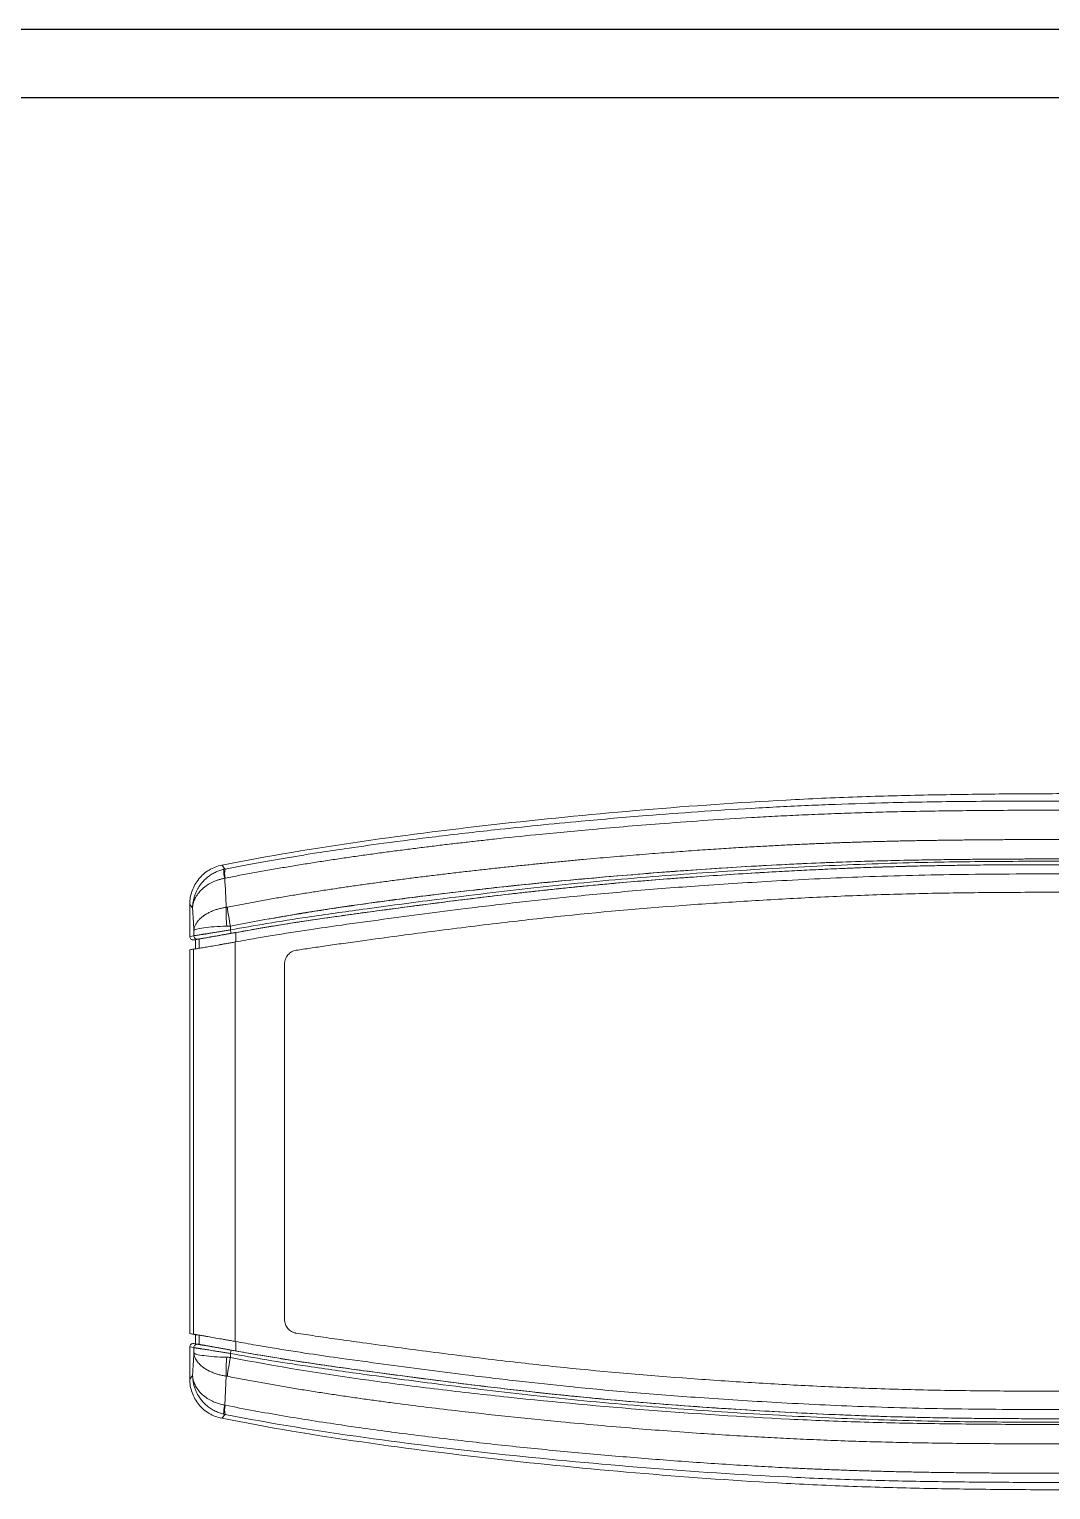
# Model space of a CAD drawing. Header units: inches. Extents: x 2021 to 3023, y 1089 to 1338.
# Drawn here: x 2610.7 to 2699.5, y 1210.6 to 1337.7 of the extents above; entities that cross this region are included whole.
import ezdxf

# ---------------------------------------------------------------- set-up
doc = ezdxf.new("R2010")
doc.units = ezdxf.units.IN

msp = doc.modelspace()

# ---------------------------------------------------------------- linework, layer by layer
for p, q in [((2402.035, 1337.69), (2754.445, 1337.69)), ((2411.154, 1331.757), (2748.512, 1331.757))]:
    msp.add_line(p, q)
at = {"color": 7, "linetype": 'Continuous', "lineweight": 15}
for p, q in [((2624.643, 1261.548), (2624.891, 1261.236)), ((2624.643, 1261.548), (2624.643, 1258.755)), ((2628.179, 1259.323), (2628.179, 1259.662)), ((2624.643, 1258.755), (2625.001, 1258.813)), ((2625.001, 1259.271), (2625.001, 1258.813)), ((2625.474, 1258.538), (2625.146, 1258.484)), ((2625.146, 1258.484), (2625.146, 1257.674)), ((2625.474, 1258.538), (2625.474, 1257.727)), ((2628.605, 1223.515), (2628.605, 1258.276)), ((2628.651, 1259.097), (2628.651, 1258.284)), ((2624.643, 1257.596), (2624.643, 1224.195)), ((2624.975, 1257.647), (2624.975, 1224.144)), ((2632.893, 1225.427), (2632.893, 1256.364)), ((2625.146, 1223.307), (2625.146, 1224.117)), ((2625.474, 1224.064), (2625.474, 1223.253)), ((2624.643, 1223.036), (2624.643, 1220.243)), ((2624.643, 1223.036), (2625.001, 1222.978)), ((2625.001, 1222.978), (2625.001, 1222.521)), ((2625.146, 1223.307), (2625.264, 1223.288)), ((2625.348, 1223.274), (2625.474, 1223.253)), ((2628.651, 1223.507), (2628.651, 1222.694)), ((2628.179, 1222.129), (2628.179, 1222.469)), ((2624.891, 1220.555), (2624.643, 1220.243)), ((2627.69, 1217.973), (2627.826, 1220.501)), ((2627.441, 1216.834), (2627.711, 1217.168))]:
    msp.add_line(p, q, dxfattribs=at)
at = {"color": 7, "linetype": 'Continuous', "lineweight": 15, "flags": 128}
msp.add_lwpolyline([(2627.724, 1263.825), (2627.707, 1263.821), (2627.69, 1263.818)], dxfattribs=at)
at = {"color": 7, "linetype": 'Continuous', "lineweight": 15}
for centre, radius, start, end in [((2631.091, 1264.641), 3.5, 180.71847, 193.60159), ((2629.869, 1264.26), 2.188, 170.44008, 191.46301), ((2638.672, 1260.727), 10.861, 177.02723, 185.69553), ((2649.392, 1263.9), 21.632, 186.89405, 191.29766), ((2625.301, 1258.813), 0.3, 179.97646, 279.29507), ((2629.063, 1259.403), 0.887, 185.19018, 205.04768), ((2625.301, 1222.978), 0.3, 80.70493, 180.02354), ((2629.063, 1222.388), 0.887, 154.95232, 174.80982), ((2638.672, 1221.064), 10.861, 174.30447, 182.97277), ((2649.392, 1217.891), 21.632, 168.70234, 173.10595), ((2631.091, 1217.15), 3.5, 166.39841, 179.28153), ((2629.869, 1217.531), 2.188, 168.53699, 189.55992)]:
    msp.add_arc(centre, radius, start, end, dxfattribs=at)
for points, knots in [([(2725.915, 1270.339), (2721.814, 1270.625), (2717.707, 1270.85), (2709.481, 1271.123), (2705.361, 1271.175), (2699.185, 1271.18), (2697.126, 1271.17), (2693.008, 1271.131), (2690.948, 1271.103), (2686.83, 1271.022), (2684.771, 1270.968), (2680.652, 1270.822), (2678.593, 1270.731), (2672.416, 1270.404), (2668.301, 1270.115), (2660.084, 1269.424), (2655.98, 1269.027), (2647.784, 1268.117), (2643.694, 1267.606), (2635.543, 1266.432), (2631.481, 1265.762), (2627.441, 1264.957)], [0, 0, 0, 0, 0.125, 0.125, 0.25, 0.25, 0.3125, 0.3125, 0.375, 0.375, 0.4375, 0.4375, 0.5, 0.5, 0.625, 0.625, 0.75, 0.75, 0.875, 0.875, 1, 1, 1, 1]), ([(2627.711, 1264.623), (2628.098, 1264.699), (2628.896, 1264.853), (2630.128, 1265.082), (2631.429, 1265.315), (2632.795, 1265.55), (2634.222, 1265.786), (2635.985, 1266.066), (2638.424, 1266.433), (2641.864, 1266.913), (2646.231, 1267.47), (2651.953, 1268.128), (2658.077, 1268.739), (2663.969, 1269.245), (2668.917, 1269.617), (2673.608, 1269.915), (2677.596, 1270.118), (2681.554, 1270.279), (2686.127, 1270.421), (2691.104, 1270.496), (2695.787, 1270.533), (2699.787, 1270.542), (2704.292, 1270.522), (2709.077, 1270.449), (2713.625, 1270.316), (2717.341, 1270.153), (2720.44, 1269.982), (2723.153, 1269.812), (2725.007, 1269.677), (2725.959, 1269.608)], [0, 0, 0, 0, 0.0120156, 0.0247764, 0.0382325, 0.0523345, 0.0670478, 0.0823448, 0.1067787, 0.1422602, 0.1882843, 0.2409744, 0.3177563, 0.3756825, 0.4209468, 0.4686922, 0.518598, 0.5423201, 0.5890678, 0.6576244, 0.6935521, 0.7313121, 0.7791379, 0.8304347, 0.8767093, 0.9173853, 0.9434956, 0.971005, 1, 1, 1, 1]), ([(2627.724, 1263.825), (2628.154, 1263.909), (2629.014, 1264.076), (2630.306, 1264.315), (2631.599, 1264.546), (2632.894, 1264.768), (2634.191, 1264.983), (2635.488, 1265.19), (2636.787, 1265.389), (2638.087, 1265.583), (2639.389, 1265.769), (2640.691, 1265.951), (2641.994, 1266.126), (2643.299, 1266.297), (2644.603, 1266.462), (2645.909, 1266.624), (2647.215, 1266.781), (2648.521, 1266.933), (2649.829, 1267.081), (2651.895, 1267.309), (2655.164, 1267.651), (2660.087, 1268.117), (2666.353, 1268.64), (2671.652, 1268.999), (2675.565, 1269.213), (2677.676, 1269.317), (2679.895, 1269.412), (2682.222, 1269.498), (2684.656, 1269.571), (2687.197, 1269.63), (2689.846, 1269.674), (2692.602, 1269.706), (2695.466, 1269.729), (2698.437, 1269.738), (2701.516, 1269.735), (2704.701, 1269.712), (2707.991, 1269.664), (2711.385, 1269.584), (2714.884, 1269.463), (2718.485, 1269.294), (2722.191, 1269.077), (2724.695, 1268.897), (2725.965, 1268.806)], [0, 0, 0, 0, 0.0133551, 0.026712, 0.0400709, 0.0534308, 0.0667915, 0.0801535, 0.0935167, 0.1068816, 0.1202478, 0.1336147, 0.1469824, 0.1603503, 0.1737163, 0.187081, 0.2004458, 0.2138114, 0.2271756, 0.2405389, 0.2771345, 0.3273173, 0.3910948, 0.4684685, 0.4888055, 0.5102251, 0.5327271, 0.5563116, 0.5809788, 0.6067279, 0.6335594, 0.6614745, 0.6904748, 0.7205621, 0.7517408, 0.7840017, 0.8173314, 0.851726, 0.8871841, 0.9237048, 0.9613074, 1, 1, 1, 1]), ([(2627.916, 1261.303), (2628.329, 1261.384), (2629.153, 1261.545), (2630.387, 1261.774), (2631.615, 1261.995), (2632.836, 1262.207), (2634.052, 1262.409), (2635.263, 1262.604), (2636.471, 1262.792), (2637.679, 1262.974), (2638.888, 1263.15), (2640.102, 1263.321), (2641.323, 1263.488), (2642.553, 1263.652), (2643.797, 1263.813), (2645.057, 1263.971), (2646.332, 1264.127), (2647.619, 1264.281), (2648.915, 1264.431), (2650.212, 1264.576), (2651.502, 1264.718), (2652.778, 1264.853), (2654.036, 1264.983), (2655.275, 1265.108), (2656.494, 1265.227), (2657.696, 1265.341), (2658.881, 1265.45), (2660.051, 1265.555), (2661.209, 1265.657), (2662.352, 1265.754), (2663.48, 1265.847), (2664.59, 1265.936), (2665.678, 1266.021), (2666.74, 1266.101), (2667.772, 1266.177), (2668.769, 1266.247), (2669.727, 1266.313), (2670.644, 1266.373), (2671.52, 1266.429), (2672.356, 1266.481), (2673.156, 1266.528), (2673.924, 1266.572), (2674.663, 1266.613), (2675.377, 1266.651), (2676.069, 1266.686), (2676.743, 1266.72), (2677.402, 1266.751), (2678.05, 1266.781), (2678.689, 1266.809), (2679.322, 1266.836), (2679.951, 1266.862), (2680.575, 1266.886), (2681.196, 1266.909), (2681.814, 1266.931), (2682.428, 1266.952), (2683.038, 1266.971), (2683.643, 1266.989), (2684.243, 1267.006), (2684.838, 1267.022), (2685.43, 1267.037), (2686.017, 1267.051), (2686.599, 1267.064), (2687.178, 1267.076), (2687.752, 1267.087), (2688.323, 1267.097), (2688.89, 1267.106), (2689.455, 1267.115), (2690.02, 1267.123), (2690.584, 1267.13), (2691.15, 1267.138), (2691.718, 1267.144), (2692.29, 1267.15), (2692.866, 1267.156), (2693.448, 1267.161), (2694.036, 1267.166), (2694.631, 1267.17), (2695.234, 1267.174), (2695.846, 1267.177), (2696.467, 1267.18), (2697.097, 1267.182), (2697.738, 1267.184), (2698.39, 1267.185), (2699.053, 1267.185), (2699.726, 1267.185), (2700.41, 1267.184), (2701.104, 1267.182), (2701.807, 1267.179), (2702.521, 1267.175), (2703.244, 1267.17), (2703.977, 1267.164), (2704.72, 1267.157), (2705.473, 1267.148), (2706.235, 1267.138), (2707.005, 1267.126), (2707.781, 1267.112), (2708.561, 1267.097), (2709.345, 1267.08), (2710.13, 1267.061), (2710.913, 1267.041), (2711.694, 1267.018), (2712.47, 1266.994), (2713.239, 1266.968), (2713.999, 1266.94), (2714.749, 1266.911), (2715.489, 1266.88), (2716.218, 1266.848), (2716.936, 1266.814), (2717.644, 1266.779), (2718.341, 1266.743), (2719.028, 1266.706), (2719.705, 1266.668), (2720.373, 1266.63), (2721.03, 1266.59), (2721.678, 1266.55), (2722.317, 1266.509), (2722.946, 1266.467), (2723.567, 1266.425), (2724.18, 1266.382), (2724.785, 1266.339), (2725.383, 1266.295), (2725.78, 1266.266), (2725.977, 1266.251)], [0, 0, 0, 0, 0.0128517, 0.0256436, 0.0383517, 0.0509783, 0.0635286, 0.0760165, 0.0884658, 0.1009004, 0.1133441, 0.125821, 0.1383552, 0.1509812, 0.1637404, 0.1766697, 0.1897607, 0.2029739, 0.2162689, 0.2295767, 0.242808, 0.2558779, 0.2687447, 0.2814066, 0.2938637, 0.3061263, 0.318218, 0.3301629, 0.3419741, 0.3536402, 0.3651465, 0.3764743, 0.3875812, 0.3984181, 0.408938, 0.4191001, 0.4288688, 0.4382101, 0.4471105, 0.4556034, 0.4637285, 0.4715239, 0.4790267, 0.4862727, 0.4932966, 0.5001328, 0.5068178, 0.5133875, 0.5198757, 0.5263046, 0.5326846, 0.539025, 0.5453337, 0.5516095, 0.5578462, 0.5640379, 0.5701796, 0.5762721, 0.5823174, 0.5883177, 0.5942749, 0.6001893, 0.6060607, 0.6118889, 0.6176753, 0.623429, 0.6291618, 0.6348851, 0.6406097, 0.6463471, 0.6521087, 0.6579055, 0.6637479, 0.6696455, 0.6756075, 0.6816426, 0.6877586, 0.6939631, 0.700262, 0.7066604, 0.713163, 0.7197741, 0.7264962, 0.7333274, 0.7402648, 0.7473054, 0.7544464, 0.7616856, 0.769024, 0.7764623, 0.7840012, 0.791641, 0.7993784, 0.8071976, 0.81508, 0.8230085, 0.8309663, 0.8389374, 0.8469019, 0.8548372, 0.8627221, 0.8705365, 0.8782617, 0.8858819, 0.8933935, 0.9007975, 0.9080951, 0.915287, 0.9223743, 0.9293579, 0.9362397, 0.9430218, 0.9497062, 0.956295, 0.9627899, 0.9691927, 0.9755064, 0.9817374, 0.9878926, 0.9939783, 1, 1, 1, 1]), ([(2627.441, 1264.957), (2627.047, 1264.878), (2626.677, 1264.736), (2625.987, 1264.324), (2625.686, 1264.065), (2625.176, 1263.444), (2624.98, 1263.097), (2624.71, 1262.341), (2624.643, 1261.951), (2624.643, 1261.548)], [0, 0, 0, 0, 0.25, 0.25, 0.5, 0.5, 0.75, 0.75, 1, 1, 1, 1]), ([(2624.891, 1261.236), (2624.892, 1261.298), (2624.896, 1261.421), (2624.913, 1261.604), (2624.939, 1261.781), (2624.973, 1261.951), (2625.014, 1262.114), (2625.061, 1262.269), (2625.112, 1262.416), (2625.168, 1262.554), (2625.227, 1262.684), (2625.287, 1262.804), (2625.348, 1262.916), (2625.41, 1263.019), (2625.47, 1263.113), (2625.529, 1263.199), (2625.586, 1263.276), (2625.639, 1263.346), (2625.76, 1263.495), (2625.963, 1263.713), (2626.267, 1263.974), (2626.59, 1264.192), (2626.921, 1264.368), (2627.255, 1264.505), (2627.481, 1264.567), (2627.592, 1264.597)], [0, 0, 0, 0, 0.0407882, 0.0806692, 0.1195256, 0.1572484, 0.1937371, 0.2289011, 0.2626594, 0.2949406, 0.325683, 0.3548339, 0.3823493, 0.4081929, 0.4323357, 0.454755, 0.4754336, 0.494359, 0.5115227, 0.5996731, 0.6856964, 0.7690957, 0.8494673, 0.9265052, 1, 1, 1, 1]), ([(2628.179, 1259.662), (2632.163, 1260.448), (2636.178, 1261.091), (2642.231, 1261.931), (2644.253, 1262.19), (2648.303, 1262.68), (2650.331, 1262.909), (2656.421, 1263.552), (2660.491, 1263.925), (2668.646, 1264.569), (2672.729, 1264.837), (2678.859, 1265.134), (2680.903, 1265.216), (2684.994, 1265.343), (2687.04, 1265.388), (2691.135, 1265.452), (2693.184, 1265.473), (2697.282, 1265.496), (2699.332, 1265.5), (2705.48, 1265.476), (2709.573, 1265.413), (2715.697, 1265.189), (2717.736, 1265.092), (2721.814, 1264.857), (2723.853, 1264.719), (2725.892, 1264.568)], [0, 0, 0, 0, 0.125, 0.125, 0.1875, 0.1875, 0.25, 0.25, 0.375, 0.375, 0.5, 0.5, 0.5625, 0.5625, 0.625, 0.625, 0.6875, 0.6875, 0.75, 0.75, 0.875, 0.875, 0.9375, 0.9375, 1, 1, 1, 1]), ([(2628.179, 1259.323), (2629.233, 1259.51), (2631.472, 1259.91), (2635.309, 1260.508), (2640.231, 1261.194), (2645.43, 1261.888), (2650.39, 1262.506), (2654.666, 1263), (2658.927, 1263.442), (2664.728, 1263.967), (2670.588, 1264.39), (2676.428, 1264.735), (2680.79, 1264.95), (2685.083, 1265.11), (2689.134, 1265.212), (2693.022, 1265.27), (2697.188, 1265.299), (2701.614, 1265.299), (2705.484, 1265.26), (2708.398, 1265.192), (2711.326, 1265.102), (2714.347, 1264.985), (2717.342, 1264.858), (2719.896, 1264.737), (2722.609, 1264.593), (2724.585, 1264.464), (2725.54, 1264.402)], [0, 0, 0, 0, 0.0329374, 0.0700027, 0.1195586, 0.1859186, 0.23138, 0.2732809, 0.3182227, 0.3630186, 0.4521393, 0.4985504, 0.5424705, 0.586078, 0.6302997, 0.6667101, 0.7052918, 0.7579906, 0.8023952, 0.8239665, 0.8473548, 0.8922223, 0.9166842, 0.9392718, 0.9706494, 1, 1, 1, 1]), ([(2725.511, 1264.103), (2725.107, 1264.13), (2724.199, 1264.19), (2722.688, 1264.283), (2720.878, 1264.384), (2719.206, 1264.469), (2717.211, 1264.563), (2714.77, 1264.667), (2711.719, 1264.786), (2708.795, 1264.883), (2705.555, 1264.959), (2702.448, 1264.991), (2699.285, 1264.998), (2695.003, 1264.991), (2688.842, 1264.927), (2681.57, 1264.698), (2674.939, 1264.356), (2669.109, 1263.984), (2663.406, 1263.55), (2657.739, 1263.028), (2652.017, 1262.401), (2646, 1261.658), (2641.197, 1261.016), (2637.47, 1260.503), (2634.491, 1260.075), (2631.352, 1259.58), (2629.116, 1259.18), (2628.259, 1259.027)], [0, 0, 0, 0, 0.0124365, 0.0279345, 0.04649, 0.0680993, 0.0793249, 0.1078097, 0.1431033, 0.1730522, 0.197645, 0.2425736, 0.2684277, 0.294728, 0.3739736, 0.4575224, 0.5180291, 0.5778448, 0.6369606, 0.6938003, 0.7528208, 0.8140461, 0.8804333, 0.902077, 0.9299993, 0.9731813, 1, 1, 1, 1]), ([(2698.109, 1264.995), (2697.343, 1264.993), (2695.774, 1264.989), (2693.364, 1264.97), (2690.917, 1264.939), (2688.487, 1264.894), (2686.125, 1264.835), (2683.865, 1264.764), (2681.707, 1264.682), (2679.617, 1264.59), (2677.515, 1264.487), (2675.107, 1264.356), (2672.419, 1264.195), (2669.549, 1264.006), (2666.819, 1263.809), (2664.242, 1263.607), (2662.027, 1263.418), (2660.14, 1263.246), (2658.604, 1263.099), (2657.192, 1262.957), (2655.883, 1262.82), (2654.626, 1262.684), (2652.918, 1262.493), (2650.779, 1262.244), (2648.447, 1261.958), (2646.313, 1261.688), (2644.328, 1261.431), (2642.24, 1261.154), (2640.157, 1260.873), (2638.47, 1260.641), (2637.228, 1260.466), (2636.385, 1260.346), (2635.589, 1260.231), (2634.756, 1260.108), (2633.873, 1259.974), (2632.797, 1259.805), (2631.598, 1259.611), (2630.169, 1259.367), (2629.189, 1259.193), (2628.651, 1259.097)], [0, 0, 0, 0, 0.0328663, 0.0673326, 0.1034118, 0.1378357, 0.1716304, 0.2047876, 0.2348607, 0.2643397, 0.2945525, 0.3252094, 0.3678397, 0.4101812, 0.4487208, 0.4854277, 0.5212565, 0.5442413, 0.5668513, 0.5875904, 0.6053016, 0.6234246, 0.6419596, 0.6792506, 0.716047, 0.7430985, 0.771825, 0.802227, 0.8337962, 0.8623692, 0.8755853, 0.8878167, 0.8990634, 0.9102054, 0.9241136, 0.9375482, 0.9571246, 0.9764596, 1, 1, 1, 1]), ([(2726.204, 1264.542), (2725.638, 1264.583), (2724.532, 1264.665), (2722.912, 1264.777), (2721.028, 1264.9), (2718.872, 1265.027), (2715.616, 1265.192), (2711.476, 1265.347), (2706.809, 1265.448), (2702.299, 1265.493), (2697.483, 1265.501), (2692.261, 1265.468), (2687.258, 1265.397), (2681.971, 1265.261), (2676.103, 1265.02), (2669.023, 1264.593), (2661.568, 1264.015), (2653.874, 1263.296), (2647.099, 1262.539), (2642.337, 1261.929), (2639.515, 1261.54), (2637.53, 1261.253), (2635.538, 1260.946), (2633.507, 1260.616), (2632.173, 1260.383), (2631.515, 1260.267)], [0, 0, 0, 0, 0.01789993, 0.03498369, 0.05125044, 0.07747572, 0.10311955, 0.15408491, 0.20819856, 0.25038395, 0.29634609, 0.36005916, 0.41509943, 0.45414262, 0.52688727, 0.60039841, 0.67800581, 0.76302758, 0.8446367, 0.89362953, 0.91498093, 0.93484779, 0.95711898, 0.97883563, 1, 1, 1, 1]), ([(2624.891, 1261.236), (2624.894, 1261.281), (2624.901, 1261.371), (2624.921, 1261.502), (2624.948, 1261.626), (2624.98, 1261.743), (2625.018, 1261.854), (2625.06, 1261.959), (2625.104, 1262.057), (2625.209, 1262.263), (2625.404, 1262.557), (2625.75, 1262.919), (2626.154, 1263.228), (2626.546, 1263.447), (2626.88, 1263.591), (2627.147, 1263.685), (2627.416, 1263.762), (2627.599, 1263.799), (2627.69, 1263.818)], [0, 0, 0, 0, 0.0387707, 0.0758489, 0.1112856, 0.145121, 0.1773856, 0.2080971, 0.2372472, 0.2648224, 0.3934556, 0.5114399, 0.6364183, 0.7540904, 0.8172961, 0.8793789, 0.9403028, 1, 1, 1, 1]), ([(2725.459, 1263.305), (2724.939, 1263.339), (2723.88, 1263.409), (2722.26, 1263.506), (2720.581, 1263.598), (2718.449, 1263.705), (2715.816, 1263.824), (2711.848, 1263.982), (2707.079, 1264.139), (2701.688, 1264.206), (2696.638, 1264.195), (2690.523, 1264.148), (2683.567, 1263.983), (2675.954, 1263.618), (2669.263, 1263.195), (2663.259, 1262.734), (2658.044, 1262.251), (2653.202, 1261.727), (2647.811, 1261.083), (2642.661, 1260.407), (2638.134, 1259.789), (2634.906, 1259.327), (2632.422, 1258.94), (2630.278, 1258.574), (2629.209, 1258.384), (2628.605, 1258.276)], [0, 0, 0, 0, 0.0160618, 0.0327315, 0.0500095, 0.0678962, 0.0985439, 0.1312845, 0.1903242, 0.2456269, 0.2974551, 0.3459505, 0.4340749, 0.5118753, 0.580921, 0.6408547, 0.6976826, 0.7426329, 0.791298, 0.865486, 0.9032447, 0.9326736, 0.9664035, 0.9810367, 1, 1, 1, 1]), ([(2633.908, 1257.55), (2634.314, 1257.612), (2635.175, 1257.744), (2636.542, 1257.944), (2638.059, 1258.16), (2640.118, 1258.446), (2642.641, 1258.788), (2646.664, 1259.318), (2651.518, 1259.924), (2659.051, 1260.767), (2666.312, 1261.388), (2673.519, 1261.865), (2678.923, 1262.165), (2684.526, 1262.399), (2690.314, 1262.541), (2696.171, 1262.599), (2701.98, 1262.601), (2706.697, 1262.542), (2710.546, 1262.426), (2713.502, 1262.316), (2716.488, 1262.193), (2719.405, 1262.058), (2722.223, 1261.91), (2724.143, 1261.787), (2725.073, 1261.727)], [0, 0, 0, 0, 0.0135026, 0.028658, 0.0454668, 0.0639292, 0.0970495, 0.1291794, 0.1973757, 0.2578083, 0.3781608, 0.4364778, 0.4946982, 0.5555858, 0.620269, 0.6844138, 0.747517, 0.810567, 0.8389857, 0.8737415, 0.9075167, 0.9369309, 0.9694609, 1, 1, 1, 1]), ([(2625.001, 1259.271), (2624.982, 1259.606), (2624.954, 1260.101), (2624.918, 1260.757), (2624.9, 1261.076), (2624.891, 1261.236)], [0, 0, 0, 0, 0.51131019, 0.75565509, 1, 1, 1, 1]), ([(2625.001, 1259.271), (2625.005, 1259.309), (2625.013, 1259.385), (2625.039, 1259.497), (2625.073, 1259.606), (2625.116, 1259.712), (2625.166, 1259.813), (2625.222, 1259.91), (2625.283, 1260.002), (2625.348, 1260.088), (2625.417, 1260.169), (2625.487, 1260.244), (2625.558, 1260.314), (2625.629, 1260.379), (2625.699, 1260.438), (2625.767, 1260.492), (2625.833, 1260.541), (2625.896, 1260.585), (2626.025, 1260.671), (2626.232, 1260.794), (2626.535, 1260.939), (2626.851, 1261.061), (2627.175, 1261.159), (2627.499, 1261.237), (2627.719, 1261.273), (2627.826, 1261.29)], [0, 0, 0, 0, 0.0419038, 0.0829434, 0.1229991, 0.1619589, 0.19972, 0.2361895, 0.2712843, 0.3049313, 0.3370674, 0.367639, 0.3966013, 0.423918, 0.4495601, 0.4735055, 0.4957377, 0.5162455, 0.5350216, 0.6182962, 0.6997417, 0.778942, 0.8555521, 0.9293027, 1, 1, 1, 1]), ([(2625.001, 1259.271), (2625.025, 1259.314), (2625.112, 1259.356), (2625.408, 1259.438), (2625.615, 1259.476), (2626.129, 1259.544), (2626.434, 1259.574), (2627.111, 1259.621), (2627.482, 1259.638), (2627.865, 1259.649)], [0, 0, 0, 0, 0.25, 0.25, 0.5, 0.5, 0.75, 0.75, 1, 1, 1, 1]), ([(2628.179, 1259.662), (2628.126, 1259.659), (2628.021, 1259.654), (2627.917, 1259.65), (2627.865, 1259.649)], [0, 0, 0, 0, 0.5015747, 1, 1, 1, 1]), ([(2624.643, 1258.755), (2624.643, 1258.668), (2624.683, 1258.582), (2624.815, 1258.471), (2624.905, 1258.446), (2624.991, 1258.459)], [0, 0, 0, 0, 0.5, 0.5, 1, 1, 1, 1]), ([(2628.605, 1258.276), (2628.542, 1258.265), (2628.419, 1258.243), (2628.239, 1258.211), (2628.069, 1258.181), (2627.909, 1258.152), (2627.758, 1258.125), (2627.617, 1258.1), (2627.486, 1258.077), (2627.363, 1258.055), (2627.063, 1258.001), (2626.62, 1257.923), (2626.172, 1257.845), (2625.862, 1257.792), (2625.648, 1257.756), (2625.461, 1257.725), (2625.303, 1257.699), (2625.174, 1257.678), (2625.075, 1257.663), (2625.005, 1257.652), (2624.985, 1257.648), (2624.975, 1257.647)], [0, 0, 0, 0, 0.0337968, 0.0661177, 0.0969627, 0.1263319, 0.1542252, 0.1806427, 0.2055846, 0.2290508, 0.2510417, 0.3812147, 0.5005038, 0.5636873, 0.6266339, 0.6893553, 0.7518633, 0.8141697, 0.8762866, 0.9382259, 1, 1, 1, 1]), ([(2628.179, 1259.323), (2628.117, 1259.312), (2627.994, 1259.292), (2627.813, 1259.263), (2627.638, 1259.234), (2627.469, 1259.206), (2627.307, 1259.18), (2627.152, 1259.155), (2627.004, 1259.131), (2626.863, 1259.108), (2626.729, 1259.086), (2626.602, 1259.065), (2626.482, 1259.046), (2626.369, 1259.028), (2626.262, 1259.011), (2626.162, 1258.995), (2626.069, 1258.98), (2625.982, 1258.966), (2625.901, 1258.953), (2625.826, 1258.941), (2625.756, 1258.93), (2625.691, 1258.92), (2625.592, 1258.904), (2625.463, 1258.884), (2625.319, 1258.862), (2625.197, 1258.843), (2625.101, 1258.828), (2625.031, 1258.818), (2625.011, 1258.815), (2625.001, 1258.813)], [0, 0, 0, 0, 0.0380799, 0.075287, 0.1116075, 0.1470327, 0.1815644, 0.2152057, 0.2479596, 0.2798256, 0.3108026, 0.3408897, 0.3700869, 0.3983938, 0.4258104, 0.4523368, 0.4779729, 0.5027183, 0.5265728, 0.5495364, 0.5716091, 0.5927911, 0.6130825, 0.6739594, 0.7362788, 0.8000415, 0.865248, 0.9318995, 1, 1, 1, 1]), ([(2628.259, 1259.027), (2628.197, 1259.016), (2628.074, 1258.994), (2627.892, 1258.962), (2627.712, 1258.929), (2627.475, 1258.887), (2627.186, 1258.836), (2626.865, 1258.779), (2626.573, 1258.727), (2626.249, 1258.67), (2625.94, 1258.617), (2625.675, 1258.571), (2625.519, 1258.545), (2625.426, 1258.53), (2625.373, 1258.521), (2625.357, 1258.518), (2625.349, 1258.517)], [0, 0, 0, 0, 0.041212, 0.0822764, 0.1233269, 0.1644971, 0.2468791, 0.3295576, 0.4058805, 0.4823481, 0.6133894, 0.7169291, 0.8202704, 0.8802413, 0.939998, 1, 1, 1, 1]), ([(2628.651, 1259.097), (2628.589, 1259.086), (2628.467, 1259.064), (2628.292, 1259.033), (2628.127, 1259.004), (2627.973, 1258.976), (2627.83, 1258.951), (2627.698, 1258.927), (2627.577, 1258.905), (2627.305, 1258.857), (2626.914, 1258.788), (2626.508, 1258.716), (2626.217, 1258.665), (2626.006, 1258.629), (2625.83, 1258.598), (2625.687, 1258.574), (2625.58, 1258.556), (2625.505, 1258.543), (2625.484, 1258.539), (2625.474, 1258.538)], [0, 0, 0, 0, 0.0380366, 0.0741708, 0.1084023, 0.1407314, 0.171158, 0.1996823, 0.2263043, 0.2510242, 0.3808181, 0.5005, 0.5741634, 0.6470286, 0.7191128, 0.7904336, 0.8610091, 0.9308581, 1, 1, 1, 1]), ([(2632.893, 1256.364), (2632.893, 1256.399), (2632.895, 1256.47), (2632.91, 1256.575), (2632.933, 1256.679), (2632.976, 1256.814), (2633.052, 1256.975), (2633.176, 1257.148), (2633.328, 1257.298), (2633.505, 1257.417), (2633.7, 1257.506), (2633.839, 1257.535), (2633.908, 1257.55)], [0, 0, 0, 0, 0.0626234, 0.1247671, 0.1869291, 0.2496067, 0.3742784, 0.4991141, 0.624171, 0.7493526, 0.8746475, 1, 1, 1, 1]), ([(2633.908, 1224.241), (2633.873, 1224.248), (2633.803, 1224.26), (2633.701, 1224.291), (2633.603, 1224.33), (2633.476, 1224.394), (2633.328, 1224.493), (2633.176, 1224.643), (2633.052, 1224.816), (2632.962, 1225.009), (2632.903, 1225.215), (2632.896, 1225.356), (2632.893, 1225.427)], [0, 0, 0, 0, 0.06296953, 0.12544524, 0.18792138, 0.25089219, 0.37601495, 0.50113109, 0.62589315, 0.75063837, 0.87531144, 1, 1, 1, 1]), ([(2624.975, 1224.144), (2624.98, 1224.143), (2624.99, 1224.142), (2625.018, 1224.137), (2625.056, 1224.131), (2625.103, 1224.124), (2625.161, 1224.115), (2625.229, 1224.104), (2625.306, 1224.091), (2625.393, 1224.077), (2625.489, 1224.061), (2625.595, 1224.044), (2625.709, 1224.025), (2625.832, 1224.004), (2625.964, 1223.982), (2626.21, 1223.94), (2626.62, 1223.868), (2627.111, 1223.781), (2627.527, 1223.707), (2627.842, 1223.651), (2628.206, 1223.586), (2628.468, 1223.539), (2628.605, 1223.515)], [0, 0, 0, 0, 0.0352852, 0.0706228, 0.1060152, 0.1414645, 0.1769732, 0.2125433, 0.2481773, 0.2838772, 0.3196454, 0.355484, 0.3913952, 0.4273813, 0.4634443, 0.4995864, 0.6188615, 0.7490371, 0.8005758, 0.8595828, 0.9260579, 1, 1, 1, 1]), ([(2725.073, 1220.064), (2724.616, 1220.034), (2723.686, 1219.973), (2722.268, 1219.889), (2720.804, 1219.807), (2718.917, 1219.71), (2716.488, 1219.599), (2713.502, 1219.476), (2710.546, 1219.365), (2706.697, 1219.249), (2701.98, 1219.19), (2696.171, 1219.192), (2690.314, 1219.25), (2684.526, 1219.392), (2678.923, 1219.626), (2673.519, 1219.926), (2666.312, 1220.403), (2659.051, 1221.024), (2651.518, 1221.867), (2646.664, 1222.473), (2642.641, 1223.003), (2639.944, 1223.368), (2637.575, 1223.699), (2635.652, 1223.975), (2634.46, 1224.157), (2633.908, 1224.241)], [0, 0, 0, 0, 0.0150206, 0.0305388, 0.0465549, 0.0630693, 0.0924824, 0.1262586, 0.1610135, 0.1894331, 0.2524831, 0.3155863, 0.3797311, 0.4444143, 0.5053019, 0.5635223, 0.6218393, 0.7421917, 0.8026233, 0.8708206, 0.9029494, 0.9360709, 0.9603196, 0.9816291, 1, 1, 1, 1]), ([(2624.991, 1223.332), (2624.905, 1223.346), (2624.815, 1223.32), (2624.683, 1223.209), (2624.643, 1223.124), (2624.643, 1223.036)], [0, 0, 0, 0, 0.5, 0.5, 1, 1, 1, 1]), ([(2625.001, 1222.521), (2624.982, 1222.185), (2624.954, 1221.69), (2624.918, 1221.034), (2624.9, 1220.715), (2624.891, 1220.555)], [0, 0, 0, 0, 0.5113102, 0.7557245, 1, 1, 1, 1]), ([(2625.001, 1222.978), (2625.006, 1222.977), (2625.015, 1222.976), (2625.041, 1222.972), (2625.076, 1222.967), (2625.12, 1222.96), (2625.172, 1222.952), (2625.232, 1222.943), (2625.299, 1222.933), (2625.372, 1222.921), (2625.453, 1222.909), (2625.539, 1222.895), (2625.64, 1222.879), (2625.764, 1222.86), (2625.918, 1222.835), (2626.098, 1222.807), (2626.306, 1222.773), (2626.543, 1222.735), (2626.811, 1222.692), (2627.11, 1222.643), (2627.44, 1222.59), (2627.799, 1222.531), (2628.05, 1222.49), (2628.179, 1222.469)], [0, 0, 0, 0, 0.0373339, 0.074243, 0.1107173, 0.1467608, 0.182375, 0.2175595, 0.2523144, 0.2866398, 0.3205357, 0.3540024, 0.38704, 0.4306761, 0.4782394, 0.5297304, 0.5851473, 0.6444885, 0.7077528, 0.7749366, 0.846034, 0.9210648, 1, 1, 1, 1]), ([(2627.865, 1222.142), (2627.482, 1222.153), (2627.111, 1222.17), (2626.434, 1222.217), (2626.129, 1222.247), (2625.615, 1222.315), (2625.408, 1222.353), (2625.112, 1222.435), (2625.025, 1222.477), (2625.001, 1222.521)], [0, 0, 0, 0, 0.25, 0.25, 0.5, 0.5, 0.75, 0.75, 1, 1, 1, 1]), ([(2627.826, 1220.501), (2627.768, 1220.51), (2627.65, 1220.528), (2627.474, 1220.563), (2627.297, 1220.603), (2627.12, 1220.649), (2626.943, 1220.703), (2626.768, 1220.763), (2626.596, 1220.83), (2626.427, 1220.904), (2626.264, 1220.984), (2626.106, 1221.071), (2625.965, 1221.159), (2625.835, 1221.248), (2625.709, 1221.344), (2625.576, 1221.458), (2625.442, 1221.591), (2625.314, 1221.743), (2625.197, 1221.915), (2625.101, 1222.105), (2625.029, 1222.309), (2625.01, 1222.449), (2625.001, 1222.521)], [0, 0, 0, 0, 0.0381823, 0.0772941, 0.1173122, 0.1582067, 0.1999414, 0.2424731, 0.2857518, 0.3297209, 0.3743175, 0.4194721, 0.4651102, 0.5020236, 0.5450891, 0.5942173, 0.6492467, 0.7099237, 0.7758854, 0.8466466, 0.9215954, 1, 1, 1, 1]), ([(2625.349, 1223.274), (2625.353, 1223.273), (2625.362, 1223.272), (2625.385, 1223.268), (2625.416, 1223.263), (2625.455, 1223.256), (2625.533, 1223.244), (2625.675, 1223.22), (2625.94, 1223.174), (2626.249, 1223.121), (2626.573, 1223.064), (2626.865, 1223.012), (2627.186, 1222.955), (2627.494, 1222.901), (2627.771, 1222.851), (2628.013, 1222.808), (2628.177, 1222.779), (2628.259, 1222.764)], [0, 0, 0, 0, 0.0360517, 0.0719549, 0.1078082, 0.143711, 0.1797623, 0.2830727, 0.3866395, 0.5176783, 0.5941244, 0.6704658, 0.753121, 0.8355233, 0.8903673, 0.9450871, 1, 1, 1, 1]), ([(2625.474, 1223.253), (2625.478, 1223.253), (2625.488, 1223.251), (2625.515, 1223.246), (2625.551, 1223.24), (2625.597, 1223.232), (2625.654, 1223.223), (2625.72, 1223.211), (2625.797, 1223.198), (2625.884, 1223.183), (2625.98, 1223.167), (2626.087, 1223.149), (2626.202, 1223.129), (2626.327, 1223.107), (2626.551, 1223.068), (2626.914, 1223.003), (2627.343, 1222.927), (2627.706, 1222.863), (2627.981, 1222.813), (2628.3, 1222.756), (2628.53, 1222.715), (2628.651, 1222.694)], [0, 0, 0, 0, 0.0371499, 0.0745026, 0.112061, 0.1498284, 0.1878075, 0.2260015, 0.2644131, 0.3030452, 0.3419006, 0.3809821, 0.4202923, 0.4598339, 0.4996095, 0.6192707, 0.7490621, 0.8003861, 0.8593175, 0.9258558, 1, 1, 1, 1]), ([(2628.259, 1222.764), (2629.116, 1222.611), (2631.352, 1222.211), (2634.491, 1221.716), (2637.47, 1221.288), (2641.197, 1220.775), (2646.958, 1220.006), (2654.811, 1219.052), (2663.422, 1218.22), (2672.042, 1217.599), (2679.703, 1217.175), (2686.245, 1216.941), (2691.548, 1216.834), (2695.879, 1216.799), (2699.285, 1216.793), (2702.448, 1216.8), (2706.021, 1216.836), (2710.41, 1216.954), (2713.933, 1217.09), (2716.79, 1217.21), (2719.031, 1217.312), (2721.441, 1217.436), (2723.749, 1217.571), (2725.014, 1217.655), (2725.511, 1217.688)], [0, 0, 0, 0, 0.0268189, 0.0700009, 0.0979228, 0.1195671, 0.1859545, 0.2769624, 0.3630379, 0.4519729, 0.5424741, 0.5986549, 0.6529149, 0.7052714, 0.731571, 0.757426, 0.8023547, 0.8412523, 0.89219, 0.9106123, 0.9290347, 0.9610559, 0.9847159, 1, 1, 1, 1]), ([(2628.605, 1223.515), (2629.209, 1223.407), (2630.278, 1223.217), (2632.422, 1222.851), (2634.906, 1222.464), (2638.134, 1222.002), (2642.661, 1221.384), (2647.811, 1220.708), (2653.202, 1220.064), (2658.044, 1219.54), (2663.259, 1219.057), (2669.263, 1218.596), (2675.954, 1218.173), (2683.567, 1217.808), (2690.523, 1217.643), (2696.638, 1217.596), (2701.688, 1217.585), (2707.079, 1217.652), (2711.848, 1217.809), (2715.816, 1217.967), (2719.009, 1218.111), (2722.202, 1218.276), (2724.399, 1218.418), (2725.459, 1218.487)], [0, 0, 0, 0, 0.0189629, 0.0335965, 0.0673264, 0.0967547, 0.134514, 0.208702, 0.2573665, 0.3023174, 0.3591448, 0.4190791, 0.4881248, 0.5659252, 0.6540496, 0.7025451, 0.7543733, 0.809676, 0.8687157, 0.9014551, 0.932104, 0.9672682, 1, 1, 1, 1]), ([(2628.651, 1222.694), (2629.238, 1222.59), (2630.295, 1222.402), (2631.868, 1222.135), (2633.404, 1221.889), (2635.396, 1221.585), (2638.072, 1221.203), (2642.563, 1220.59), (2647.684, 1219.918), (2653.056, 1219.276), (2657.886, 1218.752), (2663.096, 1218.268), (2669.095, 1217.805), (2675.79, 1217.381), (2682.813, 1217.042), (2689.46, 1216.863), (2694.623, 1216.807), (2698.493, 1216.792), (2701.44, 1216.795), (2704.214, 1216.816), (2706.928, 1216.861), (2709.723, 1216.936), (2712.861, 1217.046), (2716.207, 1217.182), (2719.561, 1217.338), (2722.631, 1217.501), (2724.582, 1217.628), (2725.51, 1217.688)], [0, 0, 0, 0, 0.018441, 0.0332241, 0.0493882, 0.0665707, 0.0955705, 0.1330329, 0.2068261, 0.2552999, 0.3002319, 0.3569153, 0.4168304, 0.4858975, 0.5638141, 0.6335753, 0.6908218, 0.7229269, 0.7528289, 0.7816562, 0.8084183, 0.8365023, 0.8678189, 0.9052251, 0.9397249, 0.9713167, 1, 1, 1, 1]), ([(2627.865, 1222.142), (2627.917, 1222.141), (2628.021, 1222.137), (2628.126, 1222.132), (2628.179, 1222.129)], [0, 0, 0, 0, 0.4984253, 1, 1, 1, 1]), ([(2725.54, 1217.389), (2725.071, 1217.358), (2724.116, 1217.294), (2722.659, 1217.206), (2721.151, 1217.121), (2719.394, 1217.03), (2717.342, 1216.933), (2714.347, 1216.806), (2711.326, 1216.689), (2708.398, 1216.599), (2705.485, 1216.531), (2701.614, 1216.492), (2697.188, 1216.492), (2693.022, 1216.521), (2689.134, 1216.579), (2685.083, 1216.681), (2680.79, 1216.841), (2676.428, 1217.056), (2670.588, 1217.401), (2664.728, 1217.824), (2658.927, 1218.349), (2654.666, 1218.791), (2650.39, 1219.285), (2645.43, 1219.904), (2640.231, 1220.597), (2635.309, 1221.283), (2631.472, 1221.882), (2629.233, 1222.281), (2628.179, 1222.469)], [0, 0, 0, 0, 0.0144219, 0.0293504, 0.0447858, 0.0607283, 0.0833153, 0.1077778, 0.1526453, 0.1760329, 0.1976049, 0.2420087, 0.2947083, 0.3332892, 0.3697004, 0.4139211, 0.4575296, 0.5014486, 0.5478608, 0.6369815, 0.6817764, 0.7267191, 0.7686191, 0.8140814, 0.8804414, 0.9299973, 0.9670626, 1, 1, 1, 1]), ([(2628.179, 1222.129), (2632.163, 1221.343), (2636.178, 1220.7), (2642.231, 1219.86), (2644.253, 1219.601), (2648.303, 1219.111), (2650.331, 1218.883), (2656.421, 1218.239), (2660.491, 1217.866), (2668.646, 1217.222), (2672.729, 1216.954), (2678.859, 1216.657), (2680.903, 1216.576), (2684.994, 1216.448), (2687.04, 1216.403), (2691.135, 1216.339), (2693.184, 1216.318), (2697.282, 1216.295), (2699.332, 1216.291), (2705.48, 1216.315), (2709.573, 1216.378), (2715.697, 1216.602), (2717.736, 1216.699), (2721.814, 1216.934), (2723.853, 1217.072), (2725.892, 1217.223)], [0, 0, 0, 0, 0.125, 0.125, 0.1875, 0.1875, 0.25, 0.25, 0.375, 0.375, 0.5, 0.5, 0.5625, 0.5625, 0.625, 0.625, 0.6875, 0.6875, 0.75, 0.75, 0.875, 0.875, 0.9375, 0.9375, 1, 1, 1, 1]), ([(2624.643, 1220.243), (2624.643, 1219.84), (2624.71, 1219.448), (2624.981, 1218.691), (2625.178, 1218.345), (2625.56, 1217.88), (2625.699, 1217.738), (2626, 1217.48), (2626.163, 1217.362), (2626.678, 1217.055), (2627.047, 1216.913), (2627.441, 1216.834)], [0, 0, 0, 0, 0.25, 0.25, 0.5, 0.5, 0.625, 0.625, 0.75, 0.75, 1, 1, 1, 1]), ([(2627.69, 1217.973), (2627.63, 1217.985), (2627.508, 1218.009), (2627.328, 1218.054), (2627.148, 1218.107), (2626.97, 1218.168), (2626.794, 1218.237), (2626.519, 1218.359), (2626.154, 1218.563), (2625.75, 1218.872), (2625.404, 1219.234), (2625.188, 1219.559), (2625.055, 1219.837), (2624.976, 1220.053), (2624.914, 1220.295), (2624.899, 1220.466), (2624.891, 1220.555)], [0, 0, 0, 0, 0.0396644, 0.0798821, 0.1206386, 0.1619117, 0.2036805, 0.2459547, 0.3636205, 0.4886115, 0.6065891, 0.7352354, 0.7919478, 0.8549103, 0.9241676, 1, 1, 1, 1]), ([(2627.592, 1217.194), (2627.532, 1217.21), (2627.411, 1217.241), (2627.23, 1217.301), (2627.048, 1217.371), (2626.866, 1217.454), (2626.685, 1217.549), (2626.506, 1217.656), (2626.33, 1217.777), (2626.16, 1217.909), (2625.995, 1218.055), (2625.837, 1218.212), (2625.699, 1218.369), (2625.572, 1218.531), (2625.448, 1218.708), (2625.319, 1218.923), (2625.191, 1219.177), (2625.073, 1219.472), (2624.977, 1219.804), (2624.908, 1220.17), (2624.897, 1220.424), (2624.891, 1220.555)], [0, 0, 0, 0, 0.0396485, 0.0803729, 0.1221496, 0.1649468, 0.2087243, 0.2534332, 0.2990159, 0.345406, 0.3925286, 0.440301, 0.4886329, 0.5272038, 0.5736781, 0.6279018, 0.6896036, 0.7583619, 0.833576, 0.9144508, 1, 1, 1, 1]), ([(2627.916, 1220.488), (2628.35, 1220.403), (2629.216, 1220.234), (2630.518, 1219.993), (2631.821, 1219.76), (2633.125, 1219.536), (2634.43, 1219.32), (2635.735, 1219.112), (2637.042, 1218.912), (2638.349, 1218.719), (2639.657, 1218.532), (2640.965, 1218.351), (2643.66, 1217.99), (2648.971, 1217.332), (2655.995, 1216.591), (2663.109, 1215.962), (2668.842, 1215.527), (2673.165, 1215.257), (2676.34, 1215.089), (2678.635, 1214.982), (2681.039, 1214.885), (2683.552, 1214.802), (2686.173, 1214.734), (2688.901, 1214.683), (2691.737, 1214.645), (2694.679, 1214.619), (2697.73, 1214.606), (2700.89, 1214.606), (2704.158, 1214.625), (2707.534, 1214.67), (2711.018, 1214.748), (2714.61, 1214.867), (2718.307, 1215.039), (2722.109, 1215.26), (2724.676, 1215.446), (2725.977, 1215.54)], [0, 0, 0, 0, 0.0134906, 0.026977, 0.0404593, 0.0539373, 0.067411, 0.0808804, 0.094345, 0.1078048, 0.1212603, 0.1347112, 0.1481575, 0.2043273, 0.2981663, 0.3636897, 0.4220983, 0.473395, 0.4956206, 0.5189436, 0.543362, 0.5688762, 0.595485, 0.6231749, 0.651943, 0.6817977, 0.7127479, 0.7447985, 0.7779575, 0.8122206, 0.8475899, 0.8840627, 0.9216295, 0.9602778, 1, 1, 1, 1]), ([(2725.965, 1212.985), (2725.223, 1212.931), (2723.752, 1212.824), (2721.562, 1212.68), (2719.408, 1212.552), (2717.288, 1212.441), (2715.204, 1212.346), (2713.155, 1212.268), (2711.14, 1212.204), (2709.16, 1212.154), (2707.216, 1212.117), (2705.306, 1212.089), (2703.432, 1212.07), (2701.593, 1212.059), (2699.791, 1212.054), (2698.024, 1212.055), (2696.294, 1212.06), (2694.6, 1212.069), (2692.942, 1212.083), (2691.321, 1212.1), (2689.736, 1212.12), (2688.186, 1212.145), (2686.673, 1212.174), (2685.197, 1212.208), (2683.756, 1212.247), (2682.352, 1212.29), (2680.984, 1212.338), (2679.652, 1212.39), (2678.357, 1212.445), (2677.097, 1212.503), (2675.874, 1212.563), (2674.688, 1212.626), (2673.053, 1212.717), (2670.959, 1212.845), (2668.394, 1213.018), (2665.831, 1213.207), (2663.27, 1213.41), (2660.712, 1213.627), (2658.156, 1213.857), (2655.602, 1214.101), (2653.05, 1214.36), (2650.501, 1214.633), (2647.955, 1214.922), (2645.412, 1215.227), (2642.871, 1215.548), (2640.334, 1215.888), (2637.802, 1216.248), (2635.273, 1216.632), (2632.751, 1217.044), (2630.234, 1217.484), (2628.561, 1217.805), (2627.724, 1217.966)], [0, 0, 0, 0, 0.0225973, 0.0448317, 0.0666965, 0.0881914, 0.1093273, 0.1301056, 0.1505242, 0.1705845, 0.1902872, 0.2096297, 0.2286124, 0.2472341, 0.2654911, 0.2833801, 0.3009008, 0.3180556, 0.3348433, 0.3512654, 0.3673217, 0.3830127, 0.398339, 0.4133003, 0.427897, 0.4421287, 0.455995, 0.4694971, 0.4826338, 0.4954059, 0.5078127, 0.5198546, 0.5315313, 0.5575919, 0.583649, 0.6097051, 0.6357571, 0.6618044, 0.6878474, 0.7138865, 0.7399217, 0.7659536, 0.7919813, 0.8180053, 0.8440258, 0.8700448, 0.8960558, 0.9220568, 0.9480477, 0.9740297, 1, 1, 1, 1]), ([(2725.915, 1211.452), (2721.814, 1211.166), (2717.707, 1210.941), (2709.481, 1210.668), (2705.361, 1210.616), (2699.185, 1210.611), (2697.126, 1210.621), (2693.008, 1210.66), (2690.948, 1210.688), (2686.83, 1210.769), (2684.771, 1210.823), (2680.652, 1210.969), (2678.593, 1211.06), (2672.416, 1211.387), (2668.301, 1211.676), (2660.084, 1212.367), (2655.98, 1212.764), (2647.784, 1213.674), (2643.694, 1214.185), (2635.543, 1215.359), (2631.481, 1216.029), (2627.441, 1216.834)], [0, 0, 0, 0, 0.125, 0.125, 0.25, 0.25, 0.3125, 0.3125, 0.375, 0.375, 0.4375, 0.4375, 0.5, 0.5, 0.625, 0.625, 0.75, 0.75, 0.875, 0.875, 1, 1, 1, 1]), ([(2725.959, 1212.183), (2723.909, 1212.031), (2721.855, 1211.893), (2717.745, 1211.658), (2715.687, 1211.561), (2709.514, 1211.336), (2705.401, 1211.273), (2699.238, 1211.25), (2697.184, 1211.253), (2693.077, 1211.278), (2691.023, 1211.299), (2686.913, 1211.364), (2684.857, 1211.41), (2680.745, 1211.541), (2678.691, 1211.624), (2672.53, 1211.926), (2668.429, 1212.199), (2660.245, 1212.852), (2656.16, 1213.23), (2648.003, 1214.1), (2643.933, 1214.59), (2635.807, 1215.725), (2631.751, 1216.376), (2627.711, 1217.168)], [0, 0, 0, 0, 0.0625, 0.0625, 0.125, 0.125, 0.25, 0.25, 0.3125, 0.3125, 0.375, 0.375, 0.4375, 0.4375, 0.5, 0.5, 0.625, 0.625, 0.75, 0.75, 0.875, 0.875, 1, 1, 1, 1])]:
    msp.add_open_spline(points, degree=3, knots=knots, dxfattribs=at)
for points in [[(2627.441, 1264.957), (2627.531, 1264.846), (2627.621, 1264.735), (2627.711, 1264.623)], [(2627.592, 1264.597), (2627.632, 1264.606), (2627.671, 1264.615), (2627.711, 1264.623)], [(2627.69, 1263.818), (2627.734, 1262.975), (2627.78, 1262.132), (2627.826, 1261.29)], [(2627.916, 1261.303), (2627.886, 1261.297), (2627.856, 1261.293), (2627.826, 1261.29)], [(2624.991, 1258.459), (2625.111, 1258.478), (2625.23, 1258.497), (2625.349, 1258.517)], [(2624.975, 1257.647), (2624.864, 1257.63), (2624.753, 1257.613), (2624.643, 1257.596)], [(2624.643, 1224.195), (2624.753, 1224.178), (2624.864, 1224.161), (2624.975, 1224.144)], [(2625.349, 1223.274), (2625.23, 1223.294), (2625.111, 1223.313), (2624.991, 1223.332)], [(2627.916, 1220.488), (2627.886, 1220.494), (2627.856, 1220.498), (2627.826, 1220.501)], [(2627.69, 1217.973), (2627.701, 1217.971), (2627.713, 1217.968), (2627.724, 1217.966)], [(2627.711, 1217.168), (2627.671, 1217.176), (2627.632, 1217.185), (2627.592, 1217.194)]]:
    msp.add_open_spline(points, degree=3, dxfattribs=at)

doc.saveas('drawing.dxf')
